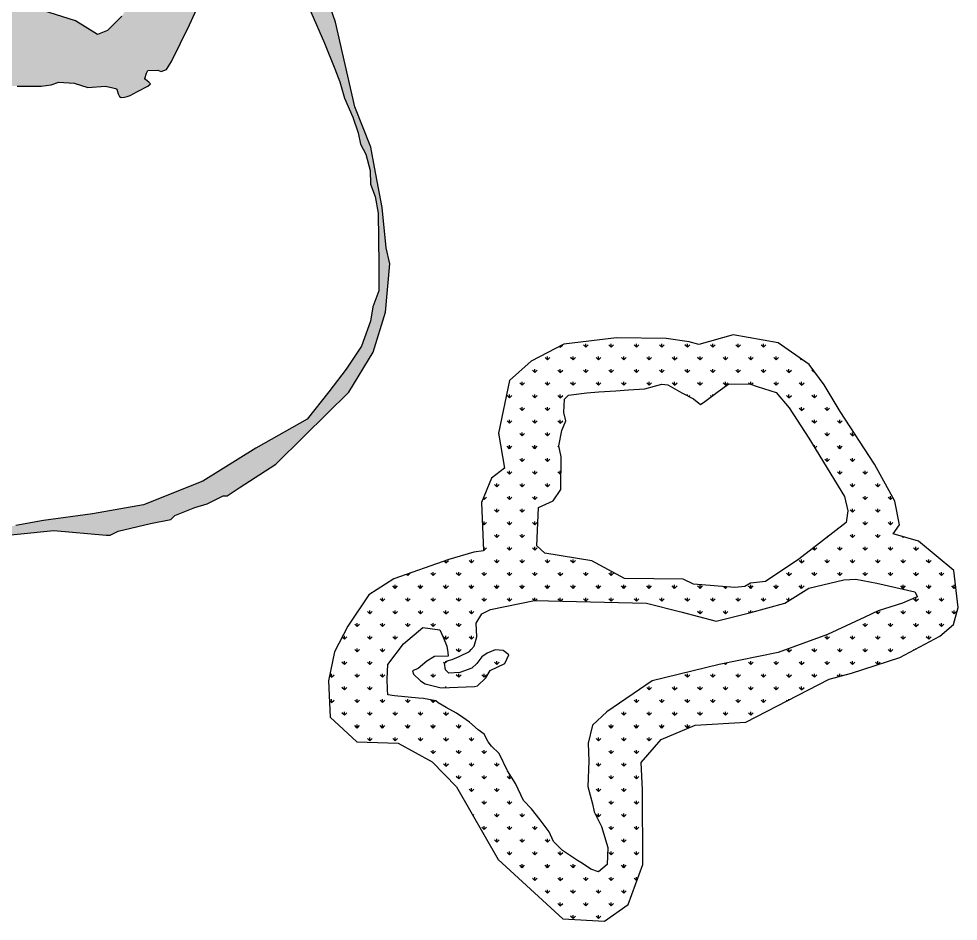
# Model space of a CAD drawing. Header units: metres. Extents: x 255476 to 378809, y 1739479 to 2227865.
# Drawn here: x 325076 to 326017, y 1825818 to 1826722 of the extents above; entities that cross this region are included whole.
import ezdxf

# ---------------------------------------------------------------- set-up
doc = ezdxf.new("R2010")
doc.units = ezdxf.units.M
doc.header["$MEASUREMENT"] = 0
doc.layers.add('MANGROOVE BUFFER ZONE', color=120, linetype='Continuous')

msp = doc.modelspace()

# ---------------------------------------------------------------- hatches: boundary and pattern name
at = {"layer": 'MANGROOVE BUFFER ZONE'}
h = msp.add_hatch(dxfattribs=at)
h.set_pattern_fill('GRASS', color=256, scale=18)
h.paths.add_polyline_path([(325246.93, 1826716.21), (325263.92, 1826753.69), (325275.45, 1826775.13), (325282.5, 1826793.24), (325281.19, 1826843.3), (325279.4, 1826856.5), (325276.06, 1826862.01), (325276.82, 1826884.84), (325282.03, 1826884.35), (325286.36, 1826882.21), (325290.89, 1826875.79), (325298.03, 1826855.34), (325301.94, 1826848.55), (325327.91, 1826796.75), (325341.11, 1826775.84), (325360.16, 1826741.15), (325368.43, 1826729.3), (325382.28, 1826697.72), (325392.45, 1826672.07), (325397.63, 1826659.01), (325402.25, 1826642.87), (325410.45, 1826623.84), (325416, 1826607.97), (325418.25, 1826596.47), (325423.58, 1826586.6), (325428.04, 1826570.07), (325428.28, 1826556.51), (325432.83, 1826544.1), (325436.03, 1826527.55), (325436.5, 1826475.75), (325436.64, 1826449.54), (325430.64, 1826433.67), (325428.38, 1826419.15), (325419.34, 1826394.24), (325403.84, 1826371.2), (325386.48, 1826348.33), (325364.88, 1826321.06), (325313.3, 1826291.92), (325260.12, 1826258.9), (325200.83, 1826235.06), (325149.68, 1826225.91), (325100.6, 1826219.55), (325072.89, 1826214.4), (325042.73, 1826208.8), (324993.89, 1826207.87), (324959.52, 1826203.21), (324906.96, 1826204.23), (324877.24, 1826205.24), (324853.95, 1826212.82), (324812.35, 1826218.58), (324778.47, 1826230.52), (324757.01, 1826234.28), (324709.45, 1826261.54), (324690.97, 1826269.66), (324645.78, 1826283.09), (324607.94, 1826290.86), (324580.34, 1826289.51), (324546.26, 1826283.88), (324567.46, 1826286.07), (324591.64, 1826285.88), (324631.89, 1826277.5), (324668.1, 1826269.15), (324716.28, 1826244.58), (324760.46, 1826224.07), (324772.52, 1826219.95), (324792.64, 1826215.76), (324828.86, 1826207.41), (324840.92, 1826203.28), (324893.25, 1826194.81), (324941.62, 1826194.43), (324981.96, 1826198.14), (325014.21, 1826197.89), (325018.24, 1826197.86), (325034.39, 1826201.76), (325111.04, 1826209.22), (325163.41, 1826204.78), (325167.44, 1826204.75), (325175.53, 1826208.71), (325207.84, 1826216.52), (325228.03, 1826220.4), (325232.09, 1826224.4), (325252.31, 1826232.3), (325264.43, 1826236.24), (325280.62, 1826244.17), (325284.65, 1826244.14), (325296.8, 1826252.11), (325333.27, 1826276.01), (325361.71, 1826304.01), (325406.4, 1826348), (325430.9, 1826388.13), (325443.31, 1826428.35), (325447.72, 1826476.69), (325443.81, 1826492.85), (325440.1, 1826533.2), (325432.36, 1826573.57), (325428.48, 1826593.76), (325412.68, 1826634.2), (325393.19, 1826719.02), (325373.48, 1826775.62), (325369.51, 1826783.71), (325349.65, 1826820.15), (325329.71, 1826848.53), (325321.72, 1826856.66), (325317.72, 1826860.72), (325285.76, 1826897.26), (325265.73, 1826913.54), (325247.78, 1826926.58), (325232.55, 1826913), (325223.07, 1826896.62), (325220.69, 1826879.45), (325227.52, 1826845.01), (325228.43, 1826817.34), (325224.56, 1826800.93), (325210.48, 1826771.14), (325179.03, 1826724.92), (325164.7, 1826710.45), (325154.57, 1826706.42), (325132.61, 1826720.42), (325099.78, 1826730.77), (325070.27, 1826736.24), (325017.17, 1826737.03), (324966.63, 1826731.45), (324914.82, 1826730.69), (324892.69, 1826723.76), (324871.49, 1826738.51), (324855.84, 1826746.11), (324825.2, 1826797.18), (324796.9, 1826813.85), (324783.86, 1826819.56), (324781.46, 1826856.7), (324769.75, 1826888.93), (324759.4, 1826904.71), (324742.27, 1826914.19), (324703.37, 1826914.12), (324692.86, 1826910.1), (324676.69, 1826898.26), (324660.82, 1826877.46), (324650.15, 1826853.62), (324640.62, 1826830.14), (324631.76, 1826797.32), (324630.3, 1826665.98), (324616.35, 1826651.51), (324595.73, 1826645.69), (324564.29, 1826642.95), (324528.08, 1826652.2), (324484.11, 1826673.11), (324465.62, 1826699.04), (324453.17, 1826732.78), (324404.83, 1826791.99), (324379.88, 1826805.65), (324352.56, 1826804.37), (324321.88, 1826803.11), (324204.26, 1826845.21), (324196.63, 1826872.93), (324180.3, 1826889.5), (324143.03, 1826906.62), (324113.13, 1826908.72), (324071.87, 1826894.84), (324019.2, 1826873.56), (323994.13, 1826872.26), (323968.41, 1826884.42), (323939.32, 1826894.37), (323904.1, 1826886.42), (323858.36, 1826872.21), (323820.02, 1826858.29), (323790.38, 1826847.68), (323774.94, 1826833.22), (323766.16, 1826811.61), (323759.21, 1826783.64), (323759.49, 1826772.95), (323772.91, 1826768.36), (323781.08, 1826755.9), (323783.93, 1826750.08), (323785.48, 1826747.7), (323790.96, 1826732.33), (323788.83, 1826716.85), (323788.79, 1826711.49), (323788.73, 1826703.42), (323788.63, 1826691.33), (323784.51, 1826679.27), (323780.35, 1826663.17), (323776.16, 1826643.05), (323788.22, 1826638.92), (323812.4, 1826638.73), (323836.59, 1826638.54), (323848.62, 1826630.38), (323860.71, 1826630.29), (323876.86, 1826634.19), (323884.96, 1826638.16), (323897.11, 1826646.13), (323909.24, 1826650.06), (323917.33, 1826654.03), (323929.52, 1826666.03), (323933.55, 1826666), (323941.67, 1826674), (323953.77, 1826673.9), (323965.89, 1826677.84), (323986.04, 1826677.68), (323994.14, 1826681.65), (323998.2, 1826685.65), (324006.32, 1826693.65), (324018.42, 1826693.55), (324022.45, 1826693.52), (324038.57, 1826693.39), (324017.12, 1826698.7), (323994.91, 1826705.97), (323946.67, 1826721.77), (323929.81, 1826724.13), (323925.58, 1826727.6), (323920.39, 1826727.55), (323910.1, 1826727.46), (323898.44, 1826723.55), (323892.38, 1826721.09), (323886.34, 1826722.89), (323883.46, 1826728.69), (323885.37, 1826738.15), (323893.64, 1826750.69), (323895.38, 1826757.16), (323899.26, 1826771.56), (323896.91, 1826774.99), (323888.84, 1826771.13), (323880.09, 1826762.68), (323864.89, 1826734.2), (323858.23, 1826726.45), (323853.73, 1826725.62), (323847.41, 1826727.13), (323832.99, 1826740.07), (323814.75, 1826757.86), (323811.43, 1826771.64), (323817.89, 1826799.11), (323823.56, 1826805.29), (323837.38, 1826808.73), (323880.71, 1826824.47), (323914.37, 1826836.6), (323931.56, 1826840.45), (323949.84, 1826837.19), (323965.66, 1826829.5), (323991.27, 1826820.41), (324015.52, 1826820.69), (324026.82, 1826822.79), (324054.25, 1826832.93), (324077.49, 1826841.1), (324093.76, 1826847.21), (324116.13, 1826858.82), (324131.21, 1826867.71), (324148.37, 1826854.53), (324153.87, 1826850.38), (324158.82, 1826841.7), (324159.47, 1826831.65), (324161.1, 1826806.15), (324166.59, 1826804.03), (324177.9, 1826803.92), (324223.7, 1826786.38), (324235.6, 1826779.92), (324250.98, 1826773.6), (324263.47, 1826767.23), (324274.24, 1826762.11), (324301.35, 1826754.34), (324315.24, 1826751.09), (324343.79, 1826753.79), (324372.53, 1826754.01), (324382.3, 1826747.92), (324386.42, 1826735.79), (324392.07, 1826722.67), (324399.75, 1826710.39), (324404.74, 1826702.37), (324409.27, 1826688.57), (324414.03, 1826673.75), (324422.26, 1826662.85), (324432.66, 1826649.07), (324451.48, 1826642.61), (324488.21, 1826616.39), (324511.64, 1826604.86), (324556.09, 1826593.27), (324579.33, 1826588.66), (324599.24, 1826589.58), (324619.59, 1826596.91), (324636.73, 1826605.26), (324655.19, 1826611.33), (324663.05, 1826612.55), (324668.45, 1826609.1), (324674.52, 1826594.82), (324680.93, 1826590.14), (324685.97, 1826590.14), (324692.37, 1826592.6), (324697.28, 1826588.62), (324704.13, 1826583.08), (324707.8, 1826576.1), (324715.77, 1826572.23), (324722.59, 1826577.91), (324732.52, 1826586.18), (324742.03, 1826594.1), (324747.36, 1826600.75), (324742.67, 1826605.65), (324734.53, 1826604.71), (324724.45, 1826610.33), (324707.9, 1826629.14), (324707.22, 1826640.75), (324714.43, 1826645), (324726.47, 1826657.85), (324723.65, 1826662.38), (324720.22, 1826665.3), (324717.01, 1826663.53), (324711.91, 1826657), (324702.16, 1826649.63), (324693.5, 1826639.36), (324687.36, 1826631), (324681.99, 1826625.82), (324678.49, 1826629.45), (324674.36, 1826638.68), (324674.52, 1826645.67), (324678.79, 1826653.74), (324682.15, 1826661.58), (324684.86, 1826666.73), (324685.89, 1826675.91), (324689.7, 1826682.58), (324689.77, 1826698.44), (324689.8, 1826706.26), (324694.73, 1826712.52), (324694.86, 1826738.77), (324692.36, 1826751.6), (324690.48, 1826761.23), (324691.07, 1826787.14), (324688.02, 1826796.2), (324688.43, 1826819.82), (324691.3, 1826824.01), (324698.79, 1826831.68), (324706.26, 1826847.99), (324709.18, 1826857.78), (324712.7, 1826864.63), (324714.8, 1826869.03), (324720.41, 1826869.74), (324726.52, 1826867), (324729.88, 1826862.42), (324734.97, 1826853.32), (324738.51, 1826839.65), (324741.68, 1826810.39), (324747.52, 1826798.6), (324749.07, 1826787.86), (324755.72, 1826783.08), (324769.57, 1826774.05), (324777.43, 1826769.08), (324793.17, 1826759.13), (324804.15, 1826742.53), (324810.26, 1826736.78), (324815.92, 1826726.29), (324816.71, 1826722.86), (324821.84, 1826719.03), (324835.1, 1826713.1), (324848.57, 1826705.2), (324854.09, 1826697.3), (324838.6, 1826686.32), (324829.56, 1826678.7), (324825.57, 1826674.62), (324821.25, 1826676.57), (324815.69, 1826681.67), (324813.37, 1826685.61), (324806.31, 1826696.8), (324805.86, 1826706.65), (324809.71, 1826707.97), (324811.56, 1826711.46), (324808.28, 1826717.09), (324802.54, 1826726.95), (324798.72, 1826729.71), (324790.04, 1826730.01), (324783.52, 1826726.79), (324770.97, 1826717.38), (324764.17, 1826709.98), (324756.53, 1826703.05), (324756.55, 1826694.12), (324756.4, 1826690), (324757.53, 1826687.73), (324760.71, 1826687.7), (324766.35, 1826689.47), (324771.69, 1826693.43), (324782.82, 1826697.12), (324792.63, 1826697.56), (324795.96, 1826693.38), (324799.48, 1826689.15), (324805.95, 1826677.53), (324816, 1826659.22), (324824.36, 1826657.39), (324833.46, 1826661.48), (324838.79, 1826673.25), (324843.07, 1826680.22), (324852.38, 1826679.84), (324865.09, 1826677.55), (324874.52, 1826675.86), (324883.77, 1826673.48), (324903.97, 1826669.19), (324932.55, 1826665.78), (324949.54, 1826663.66), (324970.31, 1826661.1), (325000.76, 1826660.14), (325010.29, 1826657.91), (325043.8, 1826655.94), (325074.16, 1826654.8), (325098.18, 1826654.8), (325108.38, 1826656.02), (325116.06, 1826658.94), (325131.23, 1826657.84), (325145.11, 1826653.45), (325162.66, 1826654.63), (325170.19, 1826653.27), (325173.83, 1826652.13), (325175.38, 1826646.97), (325176.8, 1826644.53), (325178.49, 1826643.46), (325181.91, 1826643.63), (325184.27, 1826644.29), (325187.3, 1826645.57), (325194.8, 1826649.58), (325205.28, 1826654.65), (325207.66, 1826657.14), (325206.18, 1826658.81), (325202.14, 1826661.87), (325203.69, 1826667.88), (325205.17, 1826670.44), (325215.01, 1826670.92), (325218.49, 1826669.62), (325223.87, 1826671.35), (325228.91, 1826679.37)])
h.paths.add_polyline_path([(323925.01, 1826702.38), (323924.32, 1826689.49), (323921.09, 1826686.03), (323916.34, 1826684.01), (323910.87, 1826685.04), (323909.19, 1826686.03), (323906.48, 1826688.6), (323895.88, 1826687.12), (323888.93, 1826682.23), (323887.38, 1826679.44), (323875.87, 1826679.78), (323857.17, 1826679.86), (323846.66, 1826679.83), (323840.49, 1826681.16), (323838.31, 1826682.54), (323840.59, 1826699.44), (323841.26, 1826702.42), (323843.8, 1826705.53), (323845.14, 1826706.79), (323849.75, 1826707.6), (323860.83, 1826708.19), (323866.73, 1826708.51), (323873.53, 1826704.96), (323886.72, 1826704.17), (323891.94, 1826705.32), (323896.18, 1826707.05), (323900.83, 1826710), (323906.75, 1826712.09), (323918.13, 1826711.99), (323921.51, 1826708.33), (323923.86, 1826705.79)], flags=16)
h.paths.add_polyline_path([(324146.07, 1826523.22), (324142.26, 1826551.47), (324139.14, 1826535.98), (324137.06, 1826507.17), (324149.56, 1826499.41), (324152.99, 1826440.23), (324152.71, 1826410.16), (324161.08, 1826381.99), (324157.21, 1826402.18), (324157.34, 1826418.31), (324161.62, 1826450.53), (324161.75, 1826466.65), (324157.97, 1826498.94)], flags=16)
h = msp.add_hatch(dxfattribs=at)
h.set_pattern_fill('GRASS', color=256, scale=18)
h.paths.add_polyline_path([(325753.44, 1826014.29), (325804.24, 1826017.2), (325887.78, 1826060.44), (325910.28, 1826066.51), (325958.6, 1826081.94), (325998.88, 1826103.32), (326012.58, 1826114.98), (326017.13, 1826132.23), (326012.64, 1826169.4), (325977.18, 1826198.73), (325951.85, 1826205.92), (325958.18, 1826215.06), (325953.58, 1826238.63), (325933.26, 1826275.93), (325898.95, 1826328.65), (325882.97, 1826355.25), (325867.67, 1826375.6), (325836.57, 1826397.54), (325791.74, 1826405.61), (325757.08, 1826395.96), (325747.53, 1826398.61), (325724.37, 1826401.73), (325674.7, 1826402.49), (325622.04, 1826396.29), (325589.15, 1826379.26), (325567.66, 1826359.57), (325556.52, 1826306.94), (325562.51, 1826271.95), (325549.55, 1826261.76), (325539.42, 1826237.57), (325541.62, 1826188.88), (325531.67, 1826187.49), (325506.59, 1826180.33), (325451.61, 1826160.91), (325426.47, 1826144.93), (325405.61, 1826113.47), (325392.13, 1826087.72), (325386.01, 1826058.72), (325387.93, 1826022.3), (325414.6, 1825997.45), (325455.88, 1825996.25), (325489.95, 1825977.59), (325514.41, 1825952.4), (325556.15, 1825879.63), (325620.92, 1825820.22), (325662.85, 1825817.69), (325686.53, 1825834.42), (325701.2, 1825874.38), (325700.68, 1825949.25), (325699.42, 1825976.84), (325719.47, 1825999.85)])
h.paths.add_polyline_path([(325664.89, 1826027.55), (325650.56, 1826014.34), (325646.42, 1825996.26), (325646.96, 1825978.08), (325646.14, 1825952.8), (325650.77, 1825935.39), (325652.38, 1825927.24), (325659.63, 1825912.76), (325666.08, 1825891.58), (325665.27, 1825874.68), (325656.79, 1825867.09), (325649.07, 1825869.91), (325640.56, 1825875.61), (325635.59, 1825878.47), (325620.54, 1825888.58), (325611.55, 1825897.62), (325607.42, 1825907.13), (325598.33, 1825919.33), (325589.5, 1825930.25), (325581.6, 1825938.57), (325573.63, 1825955.69), (325565.49, 1825968.42), (325557.03, 1825985.93), (325549.63, 1825993.21), (325546.18, 1825997.66), (325542.13, 1826005.14), (325536.01, 1826009.4), (325527.51, 1826017.38), (325520.68, 1826022.04), (325514.56, 1826026.2), (325503.94, 1826032.07), (325495.96, 1826036.48), (325493.58, 1826038.71), (325481.4, 1826040.86), (325476.21, 1826041.35), (325452.35, 1826043.57), (325445.58, 1826044.78), (325445.4, 1826049.96), (325445.03, 1826060.8), (325445.68, 1826074.95), (325461.39, 1826095.62), (325480.83, 1826112.26), (325497.88, 1826109.71), (325500.99, 1826102.27), (325504.76, 1826093.28), (325505.67, 1826087.08), (325506.2, 1826083.4), (325492.45, 1826082.93), (325484.66, 1826078.49), (325476.13, 1826071.19), (325470.19, 1826068.81), (325471.47, 1826065.35), (325478.5, 1826058.61), (325483.16, 1826055.64), (325499.19, 1826051.62), (325532.37, 1826053.1), (325535.54, 1826053.62), (325543.85, 1826061.74), (325548.27, 1826069.1), (325563.02, 1826076.2), (325566.84, 1826084.89), (325561.31, 1826089.12), (325553.21, 1826089.82), (325545.28, 1826086.3), (325539.76, 1826082.61), (325534.94, 1826075.91), (325529.77, 1826071.2), (325517.61, 1826067.15), (325506.85, 1826066.33), (325503.27, 1826069.84), (325502.46, 1826076.23), (325505.03, 1826078.62), (325510.01, 1826080.05), (325517.08, 1826083.22), (325527.37, 1826087.96), (325529.15, 1826090.02), (325532.12, 1826093.45), (325534.64, 1826102.72), (325534.28, 1826116.54), (325539.73, 1826125.75), (325548.42, 1826130.13), (325592.63, 1826139.24), (325704.87, 1826136.46), (325739.08, 1826127.83), (325774.7, 1826118.56), (325809.42, 1826127.21), (325843.38, 1826136.61), (325867.34, 1826151.44), (325902.56, 1826159.99), (325914.67, 1826160.53), (325935.48, 1826156.6), (325973.81, 1826147.83), (325976.45, 1826142.88), (325974.36, 1826142.28), (325961.19, 1826136.6), (325936.87, 1826128.78), (325923.48, 1826122.52), (325886, 1826104.99), (325836.73, 1826086.9), (325777.69, 1826075.03), (325710.46, 1826058.8)], flags=16)
h.paths.add_polyline_path([(325682.91, 1826161.41), (325649.98, 1826178.92), (325602.8, 1826186.66), (325595.02, 1826194.13), (325596.71, 1826232.57), (325611.14, 1826239), (325618.93, 1826250.31), (325619.18, 1826283.23), (325616.87, 1826294.1), (325620.05, 1826309.71), (325623.93, 1826319.14), (325621.88, 1826327.76), (325622.48, 1826340.91), (325626.52, 1826344.96), (325644.86, 1826347.47), (325657.17, 1826348.29), (325673.94, 1826349.41), (325686.71, 1826350.26), (325703.04, 1826351.35), (325712.73, 1826353.98), (325720.03, 1826355.96), (325726.29, 1826355.38), (325740.22, 1826347.43), (325751.93, 1826341.28), (325759.02, 1826335.82), (325763.17, 1826338.82), (325776.73, 1826348.62), (325787.25, 1826356.22), (325809.17, 1826355.99), (325815.73, 1826353.82), (325834.6, 1826347.55), (325847.68, 1826332.32), (325867.45, 1826302.03), (325903.29, 1826243.29), (325906.44, 1826229.23), (325904.87, 1826217.27), (325857.35, 1826180.76), (325824.2, 1826158.18), (325809.08, 1826156.63), (325803.37, 1826153.21), (325793.34, 1826152.31), (325752, 1826155.42), (325741.49, 1826160.72)], flags=16)

# ---------------------------------------------------------------- linework, layer by layer
for points in [[(325034.39, 1826201.76), (325111.04, 1826209.22), (325163.41, 1826204.78), (325167.44, 1826204.75), (325175.53, 1826208.71), (325207.84, 1826216.52), (325228.03, 1826220.4), (325232.09, 1826224.4), (325252.31, 1826232.3), (325264.43, 1826236.24), (325280.62, 1826244.17), (325284.65, 1826244.14), (325296.8, 1826252.11), (325333.27, 1826276.01), (325361.71, 1826304.01), (325406.4, 1826348), (325430.9, 1826388.13), (325443.31, 1826428.35), (325447.72, 1826476.69), (325443.81, 1826492.85), (325440.1, 1826533.2), (325432.36, 1826573.57), (325428.48, 1826593.76), (325412.68, 1826634.2), (325393.19, 1826719.02), (325373.48, 1826775.62)], [(325074.16, 1826654.8), (325098.18, 1826654.8), (325108.38, 1826656.02), (325116.06, 1826658.94), (325131.23, 1826657.84), (325145.11, 1826653.45), (325162.66, 1826654.63), (325170.19, 1826653.27), (325172.59, 1826652.52), (325173.95, 1826651.72), (325175.38, 1826646.97), (325176.8, 1826644.53), (325178.49, 1826643.46), (325181.91, 1826643.63), (325184.27, 1826644.29), (325187.3, 1826645.57), (325194.8, 1826649.58), (325205.28, 1826654.65), (325207.66, 1826657.14), (325206.18, 1826658.81), (325202.74, 1826661.41), (325202.26, 1826662.34), (325203.69, 1826667.88), (325205.17, 1826670.44), (325215.01, 1826670.92), (325218.49, 1826669.62), (325223.87, 1826671.35), (325228.91, 1826679.37), (325246.93, 1826716.21), (325263.92, 1826753.69)], [(325368.43, 1826729.3), (325382.28, 1826697.72), (325392.45, 1826672.07), (325397.63, 1826659.01), (325402.25, 1826642.87), (325410.45, 1826623.84), (325416, 1826607.97), (325418.25, 1826596.47), (325423.58, 1826586.6), (325428.04, 1826570.07), (325428.28, 1826556.51), (325432.83, 1826544.1), (325436.03, 1826527.55), (325436.5, 1826475.75), (325436.64, 1826449.54), (325430.64, 1826433.67), (325428.38, 1826419.15), (325419.34, 1826394.24), (325403.84, 1826371.2), (325386.48, 1826348.33), (325364.88, 1826321.06), (325313.3, 1826291.92), (325260.12, 1826258.9), (325200.83, 1826235.06), (325149.68, 1826225.91), (325100.6, 1826219.55), (325072.89, 1826214.4)], [(325179.03, 1826724.92), (325164.7, 1826710.45), (325154.57, 1826706.42), (325132.61, 1826720.42), (325099.78, 1826730.77)]]:
    msp.add_lwpolyline(points, dxfattribs=at)
for points in [[(326012.64, 1826169.4), (325977.18, 1826198.73), (325951.85, 1826205.92), (325958.18, 1826215.06), (325953.58, 1826238.63), (325933.26, 1826275.93), (325898.95, 1826328.65), (325882.97, 1826355.25), (325867.67, 1826375.6), (325836.57, 1826397.54), (325791.74, 1826405.61), (325757.08, 1826395.96), (325747.53, 1826398.61), (325724.37, 1826401.73), (325674.7, 1826402.49), (325622.04, 1826396.29), (325589.15, 1826379.26), (325567.66, 1826359.57), (325556.52, 1826306.94), (325562.51, 1826271.95), (325549.55, 1826261.76), (325539.42, 1826237.57), (325541.62, 1826188.88), (325531.67, 1826187.49), (325506.59, 1826180.33), (325451.61, 1826160.91), (325426.47, 1826144.93), (325405.61, 1826113.47), (325392.13, 1826087.72), (325386.01, 1826058.72), (325387.93, 1826022.3), (325414.6, 1825997.45), (325455.88, 1825996.25), (325489.95, 1825977.59), (325514.41, 1825952.4), (325556.15, 1825879.63), (325620.92, 1825820.22), (325662.85, 1825817.69), (325686.53, 1825834.42), (325701.2, 1825874.38), (325700.68, 1825949.25), (325699.42, 1825976.84), (325719.47, 1825999.85), (325753.44, 1826014.29), (325804.24, 1826017.2), (325887.78, 1826060.44), (325910.28, 1826066.51), (325958.6, 1826081.94), (325998.88, 1826103.32), (326012.58, 1826114.98), (326017.13, 1826132.23)], [(325595.02, 1826194.13), (325596.71, 1826232.57), (325611.14, 1826239), (325618.93, 1826250.31), (325619.18, 1826283.23), (325616.87, 1826294.1), (325620.05, 1826309.71), (325623.93, 1826319.14), (325621.88, 1826327.76), (325622.48, 1826340.91), (325626.52, 1826344.96), (325644.86, 1826347.47), (325657.17, 1826348.29), (325673.94, 1826349.41), (325686.71, 1826350.26), (325703.04, 1826351.35), (325712.73, 1826353.98), (325720.03, 1826355.96), (325726.29, 1826355.38), (325740.22, 1826347.43), (325751.93, 1826341.28), (325759.02, 1826335.82), (325763.17, 1826338.82), (325776.73, 1826348.62), (325787.25, 1826356.22), (325809.17, 1826355.99), (325815.73, 1826353.82), (325834.6, 1826347.55), (325847.68, 1826332.32), (325867.45, 1826302.03), (325903.29, 1826243.29), (325906.44, 1826229.23), (325904.87, 1826217.27), (325857.35, 1826180.76), (325824.2, 1826158.18), (325809.08, 1826156.63), (325803.37, 1826153.21), (325793.34, 1826152.31), (325752, 1826155.42), (325741.49, 1826160.72), (325682.91, 1826161.41), (325649.98, 1826178.92), (325602.8, 1826186.66)], [(325497.88, 1826109.71), (325500.99, 1826102.27), (325504.76, 1826093.28), (325505.67, 1826087.08), (325506.2, 1826083.4), (325492.45, 1826082.93), (325484.66, 1826078.49), (325476.13, 1826071.19), (325470.19, 1826068.81), (325471.47, 1826065.35), (325478.5, 1826058.61), (325483.16, 1826055.64), (325499.19, 1826051.62), (325532.37, 1826053.1), (325535.54, 1826053.62), (325543.85, 1826061.74), (325548.27, 1826069.1), (325563.02, 1826076.2), (325566.84, 1826084.89), (325561.31, 1826089.12), (325553.21, 1826089.82), (325545.28, 1826086.3), (325539.76, 1826082.61), (325534.94, 1826075.91), (325529.77, 1826071.2), (325517.61, 1826067.15), (325506.85, 1826066.33), (325503.27, 1826069.84), (325502.46, 1826076.23), (325505.03, 1826078.62), (325510.01, 1826080.05), (325517.08, 1826083.22), (325527.37, 1826087.96), (325529.15, 1826090.02), (325532.12, 1826093.45), (325534.64, 1826102.72), (325534.28, 1826116.54), (325539.73, 1826125.75), (325548.42, 1826130.13), (325592.63, 1826139.24), (325704.87, 1826136.46), (325739.08, 1826127.83), (325774.7, 1826118.56), (325809.42, 1826127.21), (325843.38, 1826136.61), (325867.34, 1826151.44), (325902.56, 1826159.99), (325914.67, 1826160.53), (325935.48, 1826156.6), (325973.81, 1826147.83), (325976.45, 1826142.88), (325974.36, 1826142.28), (325961.19, 1826136.6), (325936.87, 1826128.78), (325923.48, 1826122.52), (325886, 1826104.99), (325836.73, 1826086.9), (325777.69, 1826075.03), (325710.46, 1826058.8), (325664.89, 1826027.55), (325650.56, 1826014.34), (325646.42, 1825996.26), (325646.96, 1825978.08), (325646.14, 1825952.8), (325650.77, 1825935.39), (325652.38, 1825927.24), (325659.63, 1825912.76), (325666.08, 1825891.58), (325665.27, 1825874.68), (325656.79, 1825867.09), (325649.07, 1825869.91), (325640.56, 1825875.61), (325635.59, 1825878.47), (325620.54, 1825888.58), (325611.55, 1825897.62), (325607.42, 1825907.13), (325598.33, 1825919.33), (325589.5, 1825930.25), (325581.6, 1825938.57), (325573.63, 1825955.69), (325565.49, 1825968.42), (325557.03, 1825985.93), (325549.63, 1825993.21), (325546.18, 1825997.66), (325542.13, 1826005.14), (325536.01, 1826009.4), (325527.51, 1826017.38), (325520.68, 1826022.04), (325514.56, 1826026.2), (325503.94, 1826032.07), (325495.96, 1826036.48), (325493.58, 1826038.71), (325481.4, 1826040.86), (325476.21, 1826041.35), (325452.35, 1826043.57), (325445.58, 1826044.78), (325445.4, 1826049.96), (325445.03, 1826060.8), (325445.68, 1826074.95), (325461.39, 1826095.62), (325480.83, 1826112.26)]]:
    msp.add_lwpolyline(points, close=True, dxfattribs=at)

doc.saveas('drawing.dxf')
